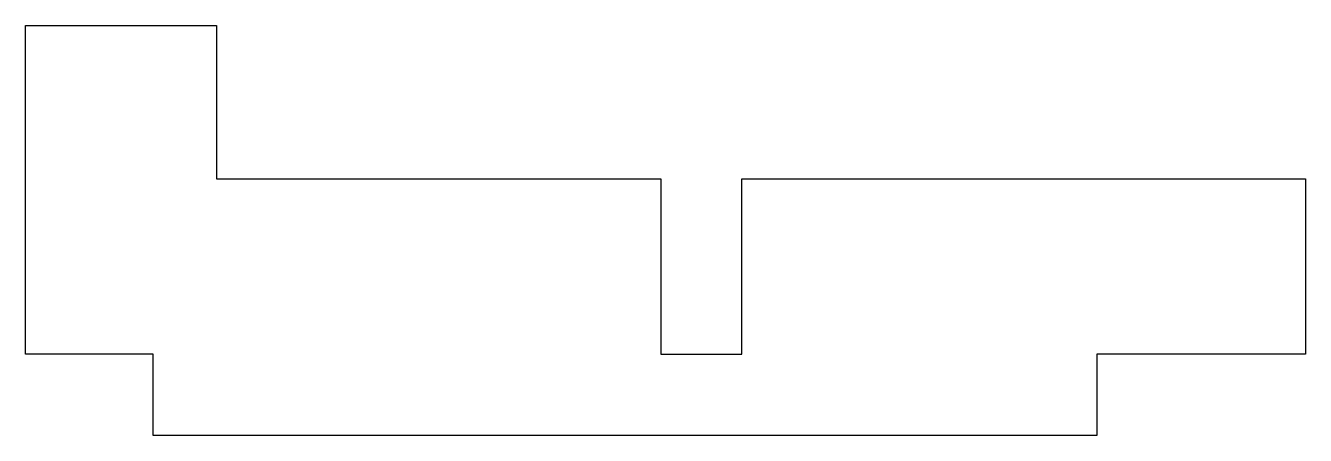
# Model space of a CAD drawing. Header units: millimetres. Extents: x 30.8 to 81, y -34.3 to -18.3.
import ezdxf

# ---------------------------------------------------------------- set-up
doc = ezdxf.new("R2010")
doc.units = ezdxf.units.MM
doc.layers.get('0').update_dxf_attribs({"linetype": 'CONTINUOUS'})

msp = doc.modelspace()

# ---------------------------------------------------------------- linework, layer by layer
msp.add_lwpolyline([(55.69, -24.302), (55.69, -31.175), (58.865, -31.175), (58.865, -24.302), (80.96, -24.302), (80.96, -31.175), (72.785, -31.175), (72.785, -34.35), (35.785, -34.35), (35.785, -31.175), (30.785, -31.175), (30.785, -18.302), (38.265, -18.302), (38.265, -24.302)], close=True)

doc.saveas('drawing.dxf')
